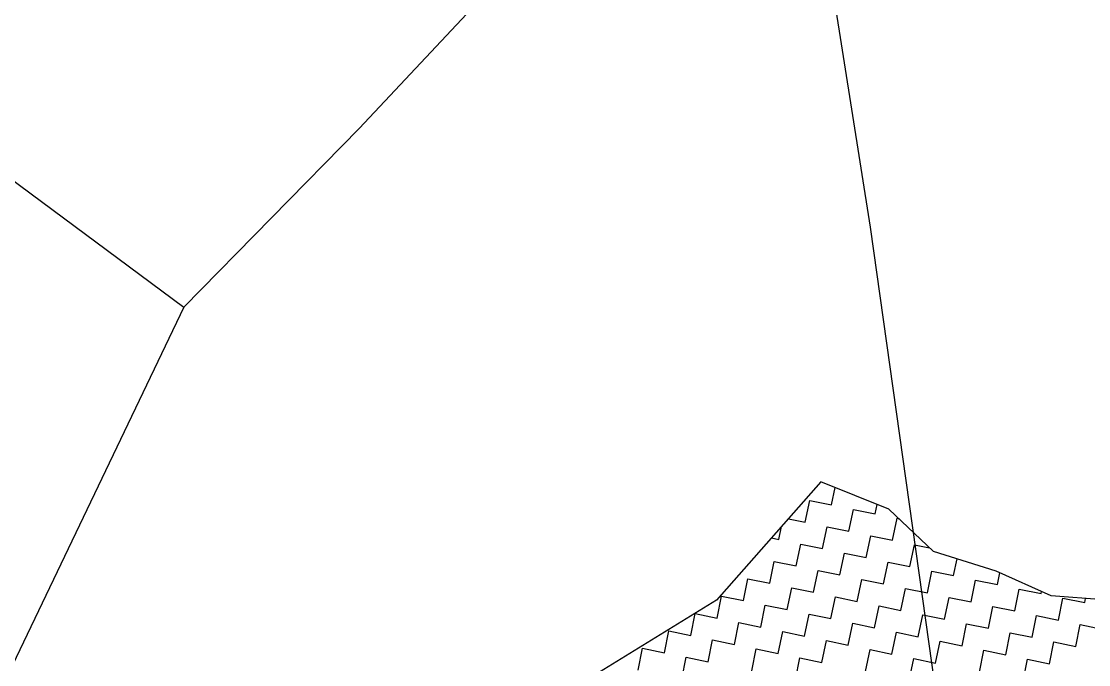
# Model space of a CAD drawing. Header units: metres. Extents: x 280043 to 281054, y 2047152 to 2048652.
# Drawn here: x 280448.8 to 280567.3, y 2047923.8 to 2047995.1 of the extents above; entities that cross this region are included whole.
import ezdxf

# ---------------------------------------------------------------- set-up
doc = ezdxf.new("R2010")
doc.units = ezdxf.units.M
doc.layers.add('POLY_HATCH', color=12, linetype='Continuous')
doc.layers.add('POLY_PARCEL', color=6, linetype='Continuous')

msp = doc.modelspace()

# ---------------------------------------------------------------- linework, layer by layer
at = {"layer": 'POLY_HATCH'}
for p, q in [((280537.56, 2047944.06), (280525.96, 2047930.91)), ((280545.08, 2047941.03), (280537.56, 2047944.06)), ((280550.03, 2047936.31), (280545.08, 2047941.03)), ((280556.99, 2047934.13), (280550.03, 2047936.31)), ((280563.09, 2047931.4), (280556.99, 2047934.13)), ((280568.91, 2047930.94), (280563.09, 2047931.4)), ((280525.96, 2047930.91), (280511.55, 2047922.04))]:
    msp.add_line(p, q, dxfattribs=at)
at = {"layer": 'POLY_HATCH', "linetype": 'Continuous'}
for p, q in [((280538.73, 2047941.49), (280539.13, 2047943.43)), ((280535.81, 2047939.57), (280536.31, 2047941.99)), ((280536.31, 2047941.99), (280538.73, 2047941.49)), ((280540.66, 2047938.57), (280541.16, 2047940.99)), ((280541.16, 2047940.99), (280543.58, 2047940.5)), ((280543.58, 2047940.5), (280543.8, 2047941.54)), ((280533.94, 2047939.95), (280535.81, 2047939.57)), ((280545.51, 2047937.57), (280546.01, 2047940)), ((280546.01, 2047940), (280546.21, 2047939.95)), ((280532.88, 2047937.64), (280533.18, 2047939.1)), ((280537.73, 2047936.64), (280538.23, 2047939.07)), ((280538.23, 2047939.07), (280540.66, 2047938.57)), ((280532.05, 2047937.82), (280532.88, 2047937.64)), ((280534.81, 2047934.72), (280535.31, 2047937.14)), ((280535.31, 2047937.14), (280537.73, 2047936.64)), ((280542.58, 2047935.64), (280543.08, 2047938.07)), ((280543.08, 2047938.07), (280545.51, 2047937.57)), ((280547.43, 2047934.65), (280547.93, 2047937.07)), ((280547.93, 2047937.07), (280549.59, 2047936.73)), ((280539.66, 2047933.72), (280540.16, 2047936.14)), ((280540.16, 2047936.14), (280542.58, 2047935.64)), ((280531.88, 2047932.79), (280532.38, 2047935.22)), ((280532.38, 2047935.22), (280534.81, 2047934.72)), ((280544.51, 2047932.72), (280545.01, 2047935.15)), ((280545.01, 2047935.15), (280547.43, 2047934.65)), ((280552.28, 2047933.65), (280552.66, 2047935.49)), ((280536.73, 2047931.79), (280537.23, 2047934.22)), ((280537.23, 2047934.22), (280539.66, 2047933.72)), ((280549.36, 2047931.72), (280549.86, 2047934.15)), ((280549.86, 2047934.15), (280552.28, 2047933.65)), ((280557.13, 2047932.65), (280557.4, 2047933.95)), ((280528.96, 2047930.87), (280529.46, 2047933.29)), ((280529.46, 2047933.29), (280531.88, 2047932.79)), ((280541.58, 2047930.79), (280542.08, 2047933.22)), ((280542.08, 2047933.22), (280544.51, 2047932.72)), ((280554.21, 2047930.72), (280554.71, 2047933.15)), ((280554.71, 2047933.15), (280557.13, 2047932.65)), ((280526.03, 2047928.94), (280526.53, 2047931.37)), ((280526.53, 2047931.37), (280528.96, 2047930.87)), ((280533.81, 2047929.87), (280534.31, 2047932.29)), ((280534.31, 2047932.29), (280536.73, 2047931.79)), ((280538.66, 2047928.87), (280539.16, 2047931.29)), ((280539.16, 2047931.29), (280541.58, 2047930.79)), ((280546.43, 2047929.79), (280546.93, 2047932.22)), ((280546.93, 2047932.22), (280549.36, 2047931.72)), ((280551.28, 2047928.8), (280551.78, 2047931.22)), ((280551.78, 2047931.22), (280554.21, 2047930.72)), ((280559.06, 2047929.72), (280559.56, 2047932.15)), ((280559.56, 2047932.15), (280561.98, 2047931.65)), ((280561.98, 2047931.65), (280562.03, 2047931.87)), ((280563.91, 2047928.72), (280564.41, 2047931.15)), ((280564.41, 2047931.15), (280566.83, 2047930.65)), ((280530.88, 2047927.94), (280531.38, 2047930.37)), ((280531.38, 2047930.37), (280533.81, 2047929.87)), ((280543.51, 2047927.87), (280544.01, 2047930.29)), ((280544.01, 2047930.29), (280546.43, 2047929.79)), ((280556.13, 2047927.8), (280556.63, 2047930.22)), ((280556.63, 2047930.22), (280559.06, 2047929.72)), ((280566.83, 2047930.65), (280566.92, 2047931.09)), ((280523.11, 2047927.02), (280523.61, 2047929.44)), ((280523.61, 2047929.44), (280526.03, 2047928.94)), ((280535.73, 2047926.94), (280536.23, 2047929.37)), ((280536.23, 2047929.37), (280538.66, 2047928.87)), ((280548.36, 2047926.87), (280548.86, 2047929.3)), ((280548.86, 2047929.3), (280551.28, 2047928.8)), ((280560.98, 2047926.8), (280561.48, 2047929.22)), ((280561.48, 2047929.22), (280563.91, 2047928.72)), ((280527.96, 2047926.02), (280528.46, 2047928.44)), ((280528.46, 2047928.44), (280530.88, 2047927.94)), ((280540.58, 2047925.94), (280541.08, 2047928.37)), ((280541.08, 2047928.37), (280543.51, 2047927.87)), ((280553.21, 2047925.87), (280553.71, 2047928.3)), ((280553.71, 2047928.3), (280556.13, 2047927.8)), ((280565.83, 2047925.8), (280566.33, 2047928.22)), ((280566.33, 2047928.22), (280568.76, 2047927.72)), ((280520.18, 2047925.09), (280520.68, 2047927.52)), ((280520.68, 2047927.52), (280523.11, 2047927.02)), ((280525.03, 2047924.09), (280525.53, 2047926.52)), ((280525.53, 2047926.52), (280527.96, 2047926.02)), ((280532.81, 2047925.02), (280533.31, 2047927.44)), ((280533.31, 2047927.44), (280535.73, 2047926.94)), ((280537.66, 2047924.02), (280538.16, 2047926.44)), ((280538.16, 2047926.44), (280540.58, 2047925.94)), ((280545.43, 2047924.94), (280545.93, 2047927.37)), ((280545.93, 2047927.37), (280548.36, 2047926.87)), ((280558.06, 2047924.87), (280558.56, 2047927.3)), ((280558.56, 2047927.3), (280560.98, 2047926.8)), ((280517.26, 2047923.17), (280517.76, 2047925.59)), ((280517.76, 2047925.59), (280520.18, 2047925.09)), ((280529.88, 2047923.09), (280530.38, 2047925.52)), ((280530.38, 2047925.52), (280532.81, 2047925.02)), ((280542.51, 2047923.02), (280543.01, 2047925.44)), ((280543.01, 2047925.44), (280545.43, 2047924.94)), ((280550.28, 2047923.94), (280550.78, 2047926.37)), ((280550.78, 2047926.37), (280553.21, 2047925.87)), ((280555.13, 2047922.95), (280555.63, 2047925.37)), ((280555.63, 2047925.37), (280558.06, 2047924.87)), ((280562.91, 2047923.87), (280563.41, 2047926.3)), ((280563.41, 2047926.3), (280565.83, 2047925.8)), ((280522.11, 2047922.17), (280522.61, 2047924.59)), ((280522.61, 2047924.59), (280525.03, 2047924.09)), ((280534.73, 2047922.09), (280535.23, 2047924.52)), ((280535.23, 2047924.52), (280537.66, 2047924.02)), ((280547.36, 2047922.02), (280547.86, 2047924.44)), ((280547.86, 2047924.44), (280550.28, 2047923.94)), ((280559.98, 2047921.95), (280560.48, 2047924.37)), ((280560.48, 2047924.37), (280562.91, 2047923.87))]:
    msp.add_line(p, q, dxfattribs=at)
at = {"layer": 'POLY_PARCEL'}
for p, q in [((280543.04, 2047972.3), (280533.53, 2048032.4)), ((280530.54, 2048030.34), (280486.33, 2047983.24)), ((280428.96, 2047991.54), (280466.88, 2047963.4)), ((280486.33, 2047983.24), (280466.88, 2047963.4)), ((280552.37, 2047906.2), (280543.04, 2047972.3)), ((280466.88, 2047963.4), (280443.35, 2047914.3))]:
    msp.add_line(p, q, dxfattribs=at)

doc.saveas('drawing.dxf')
